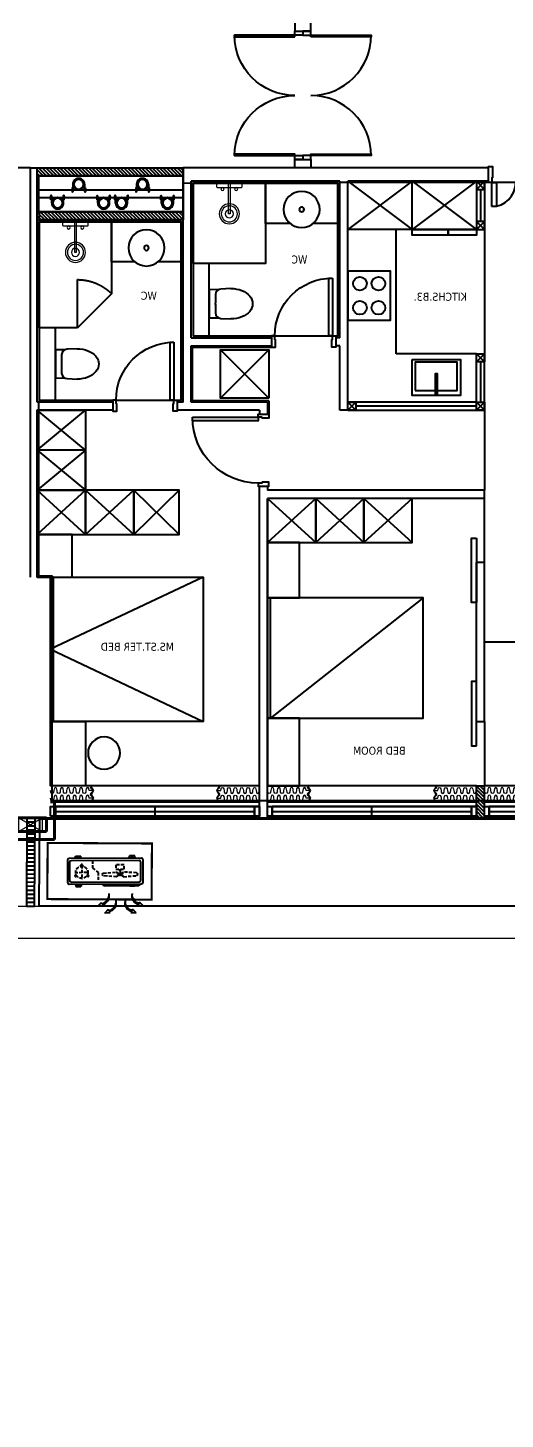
# Model space of a CAD drawing. Header units: millimetres. Extents: x -361699137 to 361252145, y -356478932 to 356523199.
# Drawn here: x 302436 to 308376, y 78 to 17413 of the extents above; entities that cross this region are included whole.
import ezdxf

# ---------------------------------------------------------------- set-up
doc = ezdxf.new("R2010")
doc.units = ezdxf.units.MM
doc.header["$LTSCALE"] = 100
doc.header["$MEASUREMENT"] = 0
doc.linetypes.add('ACAD_ISO03W100', pattern=[30, 12, -18])
doc.linetypes.add('HIDDEN', pattern=[0.375, 0.25, -0.125])
for name, color, linetype in [('1-CAPLANH', 4, 'Continuous'), ('1-Chu thich', 4, 'Continuous'), ('1VinaPVC-Text', 9, 'Continuous'), ('A-_FURN----_E-_N', 251, 'Continuous'), ('A-_SANIEQPT_E-_N', 251, 'Continuous'), ('A-ANNO-ROOM', 50, 'Continuous'), ('A-WALL-FNSH', 11, 'Continuous'), ('AC-EAD', 6, 'Continuous'), ('IDEA - dim', 251, 'Continuous'), ('KT-Cua', 36, 'Continuous'), ('KT-Net manh', 139, 'Continuous'), ('KT-Noi that', 32, 'Continuous'), ('KT-Tuong', 1, 'Continuous'), ('NDT Cap nuoc', 4, 'Continuous')]:
    doc.layers.add(name, color=color, linetype=linetype)
for name, color, linetype, lineweight in [('A-NoiThat', 39, 'Continuous', 13), ('AUDIT_I_220808132811-11', 7, 'Continuous', 9), ('CIC36 net manh', 8, 'Continuous', 9), ('KT-Kich thuoc', 159, 'Continuous', 18), ('KT-lomo nuoc', 3, 'HIDDEN', 5), ('KT-Net cat', 1, 'Continuous', 40)]:
    doc.layers.add(name, color=color, linetype=linetype, lineweight=lineweight)
doc.layers.add('dien tich thong thuy', color=3, linetype='Continuous', plot=False)
doc.styles.add('220126_HDN_HBA typical plan$0$211210_HDN_HBA_TYPICAL PLAN CORE OPT 1$0$HBA-Text', font='GOTHIC.TTF')
doc.styles.add('Tahoma', font='tahoma.ttf')

# ---------------------------------------------------------------- blocks, each defined once
blk = doc.blocks.new('A$C1AAC5519')
at = {"layer": 'A-ANNO-ROOM', "insert": (773, 1217), "char_height": 600, "attachment_point": 2, "rotation": 50.4488, "style": '220126_HDN_HBA typical plan$0$211210_HDN_HBA_TYPICAL PLAN CORE OPT 1$0$HBA-Text'}
blk.add_mtext_dynamic_manual_height_columns('S.B1.', width=722857412.87, gutter_width=9766, heights=[0], dxfattribs=at)
blk = doc.blocks.new('A$C418F5BC8')
at = {"layer": 'A-ANNO-ROOM', "insert": (648, 1091), "char_height": 600, "attachment_point": 2, "rotation": 50.4488, "style": '220126_HDN_HBA typical plan$0$211210_HDN_HBA_TYPICAL PLAN CORE OPT 1$0$HBA-Text'}
blk.add_mtext_dynamic_manual_height_columns('SL-S', width=722857412.87, gutter_width=9766, heights=[0], dxfattribs=at)
blk = doc.blocks.new('A$C2A6C5140')
at = {"layer": 'A-ANNO-ROOM', "insert": (731, 1190, 0), "char_height": 600, "attachment_point": 2, "rotation": 50.4488, "style": '220126_HDN_HBA typical plan$0$211210_HDN_HBA_TYPICAL PLAN CORE OPT 1$0$HBA-Text'}
blk.add_mtext_dynamic_manual_height_columns('2-BR', width=722857412.87, gutter_width=9766, heights=[0], dxfattribs=at)
blk = doc.blocks.new('A$C5388591E')
at = {"layer": 'A-ANNO-ROOM', "insert": (894, 842, 0), "char_height": 600, "attachment_point": 2, "rotation": 1.4065, "style": '220126_HDN_HBA typical plan$0$211210_HDN_HBA_TYPICAL PLAN CORE OPT 1$0$HBA-Text'}
blk.add_mtext_dynamic_manual_height_columns('3-BR', width=722857412.87, gutter_width=9766, heights=[0], dxfattribs=at)
blk = doc.blocks.new('A$C21AF0CCA')
at = {"layer": 'A-ANNO-ROOM', "insert": (1198, 815), "char_height": 600, "attachment_point": 2, "rotation": 0.1054, "style": '220126_HDN_HBA typical plan$0$211210_HDN_HBA_TYPICAL PLAN CORE OPT 1$0$HBA-Text'}
blk.add_mtext_dynamic_manual_height_columns('S.B1P.', width=722857412.87, gutter_width=9766, heights=[0], dxfattribs=at)
blk = doc.blocks.new('1pn')
at = {"layer": 'KT-Tuong'}
blk.add_lwpolyline([(11800, 3000), (11800, 8100), (9975, 8100)], dxfattribs=at)
blk = doc.blocks.new('A$C2A980E36')
at = {"ltscale": 0.5}
blk.add_lwpolyline([(-10, 0), (10, 0), (10, 400), (-10, 400)], close=True, dxfattribs=at)
blk.add_lwpolyline([(160, 60), (160, 30, -0.414214), (150, 20), (-150, 20, -0.414214), (-160, 30), (-160, 60, -0.414214), (-150, 70), (150, 70, -0.414214)], format="xyb", close=True, dxfattribs=at)
for centre, radius in [((0, 400), 125), ((0, 400), 100), ((0, 400), 50), ((-85, 90), 20), ((85, 90), 20)]:
    blk.add_circle(centre, radius, dxfattribs=at)
blk = doc.blocks.new('d800')
blk.add_line((760, 70), (40, 70))
for points in [[(40, 790), (40, 70), (85, 70), (85, 790)], [(50, 25), (40, 25), (40, 70), (0, 70), (0, -70), (50, -70)], [(750, 25), (760, 25), (760, 70), (800, 70), (800, -70), (750, -70)]]:
    blk.add_lwpolyline(points, close=True)
blk.add_arc((40, 70), 720, 0, 90)
blk = doc.blocks.new('d900n')
for points in [[(20, -50), (20, -40), (65, -40), (65, 0), (-65, 0), (-65, -50)], [(885, -40), (65, -40), (65, -85), (885, -85)], [(20, -850), (20, -860), (65, -860), (65, -900), (-65, -900), (-65, -850)]]:
    blk.add_lwpolyline(points, close=True)
blk.add_arc((65, -40), 820, 270, 0)
blk = doc.blocks.new('*U207')
for points in [[(483, -399), (465, -396), (464, -466)], [(397, -484), (464, -466), (394, -466)]]:
    blk.add_hatch(color=256).paths.add_polyline_path(points)
blk.add_line((464, -466), (417, -419))
for points in [[(483, -399), (465, -396), (464, -466)], [(397, -484), (464, -466), (394, -466)]]:
    blk.add_lwpolyline(points, close=True)
for centre in [(17, -17), (86, -88), (155, -157), (225, -227), (294, -297), (364, -367)]:
    blk.add_ellipse(centre, major_axis=(34.5, 32), ratio=0.523888, start_param=4.73172, end_param=7.873313)
at = {"extrusion": (0, 0, -1)}
for centre in [(52, -52), (121, -123), (190, -192), (260, -262), (329, -332), (399, -402)]:
    blk.add_ellipse(centre, major_axis=(-32.1, -34.4), ratio=0.523888, start_param=4.73172, end_param=7.873313, dxfattribs=at)
blk = doc.blocks.new('*U204')
at = {"ltscale": 5}
blk.add_lwpolyline([(305, -530), (305, 0), (-305, 0), (-305, -530)], close=True, dxfattribs=at)
for centre in [(-150, -150), (150, -150), (-150, -380), (150, -380)]:
    blk.add_circle(centre, 85, dxfattribs=at)
blk = doc.blocks.new('*U205')
at = {"ltscale": 5}
for points in [[(-300, -450), (300, -450), (300, 0), (-300, 0)], [(-261, -65), (261, -65), (261, -415), (-261, -415)], [(-15, -20), (15, -20), (15, -270), (-15, -270)]]:
    blk.add_lwpolyline(points, close=True, dxfattribs=at)
blk = doc.blocks.new('dc')
for points in [[(-1100, -40), (-1110, -40), (-1110, -100), (-1150, -100), (-1150, 100), (-1100, 100)], [(-50, -40), (-40, -40), (-40, -100), (0, -100), (0, 100), (-50, 100)], [(-1110, -400), (-1110, -100), (-1050, -100), (-1050, -400)], [(-40, -870), (-40, -100), (-100, -100), (-100, -870)]]:
    blk.add_lwpolyline(points, close=True)
for centre, radius, start, end in [((-1110, -100), 300, 270, 0), ((-40, -100), 770, 180, 270)]:
    blk.add_arc(centre, radius, start, end)
blk = doc.blocks.new('ong thoat xi')
at = {"layer": '1-Chu thich', "color": 40, "linetype": 'ByBlock'}
for p, q in [((-75, 62), (-75, 65)), ((-66, 67), (-74, 67)), ((-66, 60), (-74, 60)), ((-66, 67), (-66, 60)), ((-65, 69), (-62, 69)), ((-65, 66), (-62, 66)), ((-65, 61), (-62, 61)), ((-65, 58), (-62, 58)), ((-61, 70), (-61, 70)), ((-61, 70), (-61, 57)), ((-61, 70), (-61, 70)), ((-61, 70), (-61, 57)), ((-61, 57), (-61, 57)), ((-55, 70), (-54, 70)), ((-55, 70), (-55, 57)), ((-55, 70), (-54, 70)), ((-55, 57), (-54, 57)), ((-54, 70), (-54, 57)), ((-50, 69), (-54, 69)), ((-50, 66), (-54, 66)), ((-50, 61), (-54, 61)), ((-50, 58), (-54, 58)), ((-33, 67), (-50, 67)), ((-50, 67), (-50, 60)), ((-29, 60), (-50, 60)), ((2, 60), (-41, 60)), ((-41, 58), (-41, 60)), ((-41, 58), (-41, 60)), ((-41, 58), (-41, 60)), ((2, 58), (-41, 58)), ((-33, 60), (-33, 67)), ((-75, -62), (-75, -66)), ((-66, -60), (-74, -60)), ((-66, -67), (-74, -67)), ((-66, -68), (-66, -60)), ((-65, -58), (-62, -58)), ((-65, -61), (-62, -61)), ((-65, -66), (-62, -66)), ((-65, -69), (-62, -69)), ((-61, -70), (-61, -57)), ((-61, -57), (-61, -57)), ((-61, -70), (-61, -57)), ((-61, -70), (-61, -70)), ((-61, -70), (-61, -70)), ((-55, -70), (-55, -57)), ((-55, -57), (-54, -57)), ((-55, -70), (-54, -70)), ((-55, -70), (-54, -70)), ((-54, -70), (-54, -57)), ((-50, -58), (-54, -58)), ((-50, -61), (-54, -61)), ((-50, -66), (-54, -66)), ((-50, -69), (-54, -69)), ((-50, -68), (-50, -60)), ((-31, -60), (-50, -60)), ((-34, -67), (-50, -67)), ((2, -58), (-41, -58)), ((-41, -58), (-41, -60)), ((-41, -58), (-41, -60)), ((2, -60), (-41, -60)), ((-34, -60), (-34, -67))]:
    blk.add_line(p, q, dxfattribs=at)
for centre, major_axis, start_param, end_param in [((-74, 65), (1.13, 1.13), 0.811456, 2.360542), ((-74, 62), (1.1, 1.1), 2.356194, 3.926991), ((-63, 67), (1.7, -1.7), 3.370391, 4.48359), ((-56, 63), (7.09, -7.09), 3.657341, 4.196641), ((-63, 60), (1.7, -1.7), 3.370391, 4.48359), ((-64, 67), (1.7, -1.7), 0.228799, 1.341997), ((-64, 67), (1.7, -1.7), 0.228799, 1.341997), ((-72, 63), (7.09, -7.09), 0.515748, 1.055048), ((-72, 63), (7.09, -7.09), 0.515748, 1.055048), ((-64, 60), (1.7, -1.7), 0.228799, 1.341997), ((-64, 60), (1.7, -1.7), 0.228799, 1.341997), ((-52, 67), (1.7, 1.7), 1.799595, 2.912794), ((-52, 67), (1.7, -1.7), 3.370391, 4.48359), ((-44, 63), (7.09, 7.09), 2.086544, 2.625845), ((-44, 63), (7.09, 7.09), 2.086544, 2.625845), ((-52, 60), (1.7, 1.7), 1.799595, 2.912794), ((-52, 60), (1.7, 1.7), 1.799595, 2.912794), ((-52, 67), (1.7, -1.7), 0.228799, 1.341997), ((-60, 63), (7.09, 7.09), -1.055048, -0.515748), ((-52, 60), (1.7, 1.7), -1.341997, -0.228799), ((0, 0), (34.1, -34.1), 0.785398, 7.068583), ((0, 0), (42.5, -42.5), 5.497787, 8.63938), ((0, 0), (41, -41), 5.497787, 8.63938), ((-74, -62), (1.1, 1.1), 0.785398, 2.356194), ((-74, -66), (1.13, 1.13), 2.351847, 3.900932), ((-63, -60), (1.7, -1.7), 3.370391, 4.48359), ((-56, -64), (7.09, 7.09), 2.086544, 2.625845), ((-63, -68), (1.7, 1.7), 1.799595, 2.912794), ((-64, -60), (1.7, -1.7), 0.228799, 1.341997), ((-64, -60), (1.7, -1.7), 0.228799, 1.341997), ((-72, -64), (7.09, -7.09), 0.515748, 1.055048), ((-72, -64), (7.09, -7.09), 0.515748, 1.055048), ((-64, -68), (1.7, -1.7), 0.228799, 1.341997), ((-64, -68), (1.7, -1.7), 0.228799, 1.341997), ((-52, -60), (1.7, -1.7), 3.370391, 4.48359), ((-52, -60), (1.7, -1.7), 3.370391, 4.48359), ((-44, -64), (7.09, 7.09), 2.086544, 2.625845), ((-44, -64), (7.09, 7.09), 2.086544, 2.625845), ((-52, -68), (1.7, 1.7), 1.799595, 2.912794), ((-52, -68), (1.7, 1.7), 1.799595, 2.912794), ((-52, -60), (1.7, -1.7), 0.228799, 1.341997), ((-60, -64), (7.09, -7.09), 0.515748, 1.055048), ((-52, -68), (1.7, -1.7), 0.228799, 1.341997)]:
    blk.add_ellipse(centre, major_axis=major_axis, ratio=1, start_param=start_param, end_param=end_param, dxfattribs=at)
at = {"layer": '1-Chu thich', "color": 40, "lineweight": -3}
blk.add_ellipse((0, 0), major_axis=(38.9, -38.9), ratio=1, start_param=0.785398, end_param=7.068583, dxfattribs=at)
blk = doc.blocks.new('1800x450')
at = {"layer": '1-CAPLANH', "const_width": 30}
blk.add_lwpolyline([(0, -450), (1800, -450), (1800, 0), (0, 0)], close=True, dxfattribs=at)
at = {"layer": '1-CAPLANH'}
blk.add_lwpolyline([(0, -275), (1800, -275), (1800, -175), (0, -175)], close=True, dxfattribs=at)
at = {"layer": 'NDT Cap nuoc', "extrusion": (0.006363, -0.013098, -0.999894), "zscale": -1.231671554252201}
for p, xscale, yscale, rotation in [((-506, -107, 6), 1.231671554252203, 1.231671554252203, 90.26587940456272), ((-1300, -107, 11), 1.231671554252203, 1.231671554252203, 90.26587940456272), ((-195, -341, 7), 1.231671554252202, 1.231671554252202, 270.3472450279417), ((-767, -340, 9), 1.231671554252202, 1.231671554252202, 270.3472450279417), ((-989, -341, 12), 1.231671554252202, 1.231671554252202, 270.3472450279417), ((-1562, -340, 14), 1.231671554252202, 1.231671554252202, 270.3472450279417)]:
    blk.add_blockref('ong thoat xi', p, dxfattribs=dict(at, xscale=xscale, yscale=yscale, rotation=rotation))
blk = doc.blocks.new('220126_HDN_HBA typical plan$0$210902_YS plan 330pm ver13$0$TOTO-WC-CW822J')
at = {"color": 0}
blk.add_lwpolyline([(-177, -119), (-175, 0), (175, 0), (177, -119)], dxfattribs=at)
blk.add_lwpolyline([(-190, -270), (-183, -145, -0.39087), (-115, -78), (-28, -76, -0.013886), (28, -76), (115, -78, -0.39087), (183, -145), (190, -270)], format="xyb", dxfattribs=at)
blk.add_ellipse((0, -270), major_axis=(0, -270), ratio=0.703704, start_param=4.712389, end_param=7.853982, dxfattribs=at)
blk = doc.blocks.new('2pn')
at = {"layer": 'A-_FURN----_E-_N'}
h = blk.add_hatch(dxfattribs=at)
h.set_pattern_fill('ANSI31', color=256, scale=250)
h.set_pattern_definition([(45, (-11690215.404, -434667.964), (-22.09708691, 22.09708691), [])])
h.paths.add_polyline_path([(8615, 8100), (6800, 8100), (6800, 8000), (8615, 8000)])
h.paths.add_polyline_path([(8615, 7550), (6800, 7550), (6800, 7450), (8615, 7450)])
h = blk.add_hatch(dxfattribs=at)
h.set_pattern_fill('ANSI31', color=256, scale=10)
h.set_pattern_definition([(45, (-139337.5, 80514.007), (-22.45064, 22.45064), [])])
h.paths.add_polyline_path([(3150, 400), (3050, 400), (3050, 0), (3150, 0)])
blk.add_lwpolyline([(8700, 3000), (8700, 8100), (8615, 8100)])
for p, q in [((6700, 8100), (6800, 8100)), ((3150, 5780), (4150, 5780)), ((6685, 5195), (6685, 5865)), ((3150, 5180), (4750, 5180)), ((5735, 5195), (6685, 5195)), ((3050, 3180), (3150, 3180))]:
    blk.add_line(p, q, dxfattribs=at)
for points in [[(8615, 8100), (6800, 8100), (6800, 8000), (8615, 8000)], [(8615, 7550), (6800, 7550), (6800, 7450), (8615, 7450)]]:
    blk.add_lwpolyline(points, close=True, dxfattribs=at)
at = {"layer": 'A-_FURN----_E-_N', "linetype": 'Continuous'}
for points in [[(3150, 7930), (3150, 7330), (3950, 7330), (3950, 7930)], [(3150, 7330), (3150, 7260), (3500, 7260), (3500, 7330)], [(3500, 7330), (3500, 7260), (3950, 7260), (3950, 7330)], [(8615, 4580), (8615, 5080), (8015, 5080), (8015, 4580), (8615, 4580)], [(8615, 4580), (8615, 4080), (8015, 4080), (8015, 4580), (8615, 4580)], [(7415, 4080), (7415, 3530), (6850, 3530), (6850, 4080), (7415, 4080)], [(8015, 4080), (8015, 3530), (7415, 3530), (7415, 4080), (8015, 4080)], [(8615, 4080), (8615, 3530), (8015, 3530), (8015, 4080), (8615, 4080)], [(4550, 3980), (4550, 3430), (3950, 3430), (3950, 3980), (4550, 3980)], [(5150, 3980), (5150, 3430), (4550, 3430), (4550, 3980), (5150, 3980)], [(5750, 3980), (5750, 3430), (5150, 3430), (5150, 3980), (5750, 3980)]]:
    blk.add_lwpolyline(points, close=True, dxfattribs=at)
at = {"layer": 'A-WALL-FNSH', "color": 5}
for points in [[(3100, 7830), (3100, 7430)], [(3100, 5680), (3100, 5180)], [(3150, 5130), (4650, 5130)], [(250, 140), (2990, 140)], [(3150, 140), (5690, 140)], [(5850, 140), (8390, 140)]]:
    blk.add_lwpolyline(points, dxfattribs=at)
for points in [[(2990, 140), (310, 140), (310, 20), (2990, 20)], [(1650, 140), (2990, 140), (2990, 80), (1650, 80)], [(3050, 20), (3050, 140), (2990, 140), (2990, 20)], [(3210, 20), (3210, 140), (3150, 140), (3150, 20)], [(5690, 140), (3210, 140), (3210, 20), (5690, 20)], [(4450, 80), (3210, 80), (3210, 20), (4450, 20)], [(4450, 140), (5690, 140), (5690, 80), (4450, 80)], [(5750, 20), (5750, 140), (5690, 140), (5690, 20)], [(5910, 20), (5910, 140), (5850, 140), (5850, 20)], [(8390, 140), (5910, 140), (5910, 20), (8390, 20)], [(7150, 80), (5910, 80), (5910, 20), (7150, 20)], [(7150, 140), (8390, 140), (8390, 80), (7150, 80)], [(8450, 20), (8450, 140), (8390, 140), (8390, 20)]]:
    blk.add_lwpolyline(points, close=True, dxfattribs=at)
at = {"layer": 'IDEA - dim'}
for p, q in [((3000, 7930), (3000, 8100)), ((3050, 7930), (3050, 7330)), ((3050, 7830), (3150, 7930)), ((3150, 7830), (3050, 7930)), ((3150, 7830), (3150, 7330)), ((3050, 7330), (3150, 7430)), ((3150, 7330), (3050, 7430)), ((3150, 7330), (4150, 7330)), ((4150, 5780), (4150, 7330)), ((4150, 7330), (4750, 7330)), ((7690, 6529), (8114, 6105)), ((3050, 5080), (3050, 5780)), ((3050, 5780), (3150, 5680)), ((3150, 5780), (3050, 5680)), ((3150, 5180), (3150, 5780)), ((6685, 5865), (5700, 5865)), ((5735, 5830), (6335, 5230)), ((6335, 5830), (5735, 5230)), ((3050, 5180), (3150, 5080)), ((3150, 5180), (3050, 5080)), ((4750, 5080), (3050, 5080)), ((4650, 5180), (4750, 5080)), ((4750, 5180), (4650, 5080)), ((5735, 5195), (5735, 5030)), ((3050, 1200), (3050, 3180)), ((3150, 1200), (3150, 3180)), ((3150, 1200), (3050, 1200)), ((3050, 0), (3050, 400)), ((3150, 400), (3050, 400)), ((3150, 0), (3150, 400)), ((3050, 200), (250, 200)), ((5750, 200), (3150, 200)), ((8450, 200), (5850, 200)), ((8450, 0), (250, 0))]:
    blk.add_line(p, q, dxfattribs=at)
for points in [[(3150, 7830), (3050, 7830), (3050, 7930), (3150, 7930)], [(4875, 7905), (6675, 7905), (6675, 6005), (4875, 6005)], [(6675, 7905), (5775, 7905), (5775, 6905), (6675, 6905), (6675, 7905)], [(3150, 7330), (3050, 7330), (3050, 7430), (3150, 7430)], [(6675, 6905), (6675, 6005), (6475, 6005), (6475, 6905)], [(8590, 6105), (8590, 5205), (8390, 5205), (8390, 6105)], [(3150, 5780), (3050, 5780), (3050, 5680), (3150, 5680)], [(5735, 5230), (6335, 5230), (6335, 5830), (5735, 5830)], [(3150, 5180), (3050, 5180), (3050, 5080), (3150, 5080)], [(4750, 5180), (4650, 5180), (4650, 5080), (4750, 5080)], [(8015, 4080), (8615, 4080), (8615, 5080), (8015, 5080)], [(3150, 3483), (3150, 2683), (3210, 2683), (3210, 3483)], [(8180, 3530), (8615, 3530), (8615, 3000), (8180, 3000)], [(5750, 3430), (5750, 2740), (5350, 2740), (5350, 3430)], [(8450, 3000), (6550, 3000), (6550, 1200), (8450, 1200)], [(8450, 3000), (8450, 1200), (8414, 1200), (8414, 3000)], [(5750, 2740), (5750, 1240), (5714, 1240), (5714, 2740)], [(3150, 897), (3150, 1697), (3210, 1697), (3210, 897)], [(5750, 1240), (5750, 400), (5350, 400), (5350, 1240)], [(8015, 400), (8450, 400), (8450, 1200), (8015, 1200)]]:
    blk.add_lwpolyline(points, close=True, dxfattribs=at)
for points in [[(5466, 7405), (5775, 7405), (5775, 7905), (4875, 7905), (4875, 7405), (5184, 7405)], [(6875, 5205), (6825, 5205), (6825, 7425), (8590, 7425), (8590, 5205), (7675, 5205)], [(7399, 6925), (7690, 6925), (7690, 7425), (6825, 7425), (6825, 6925), (7116, 6925)], [(8114, 6105), (8590, 6105), (8590, 7425), (7690, 7425), (7690, 6529)], [(5714, 1240), (3814, 1240), (3814, 2740), (5714, 2740)]]:
    blk.add_lwpolyline(points, dxfattribs=at)
for centre, radius in [((5325, 7580), 225), ((5325, 7580), 30), ((7257, 7100), 225), ((7257, 7100), 30), ((7784, 807), 200)]:
    blk.add_circle(centre, radius, dxfattribs=at)
at = {"layer": 'KT-Net manh', "linetype": 'ACAD_ISO03W100', "ltscale": 4}
for p, q in [((3150, 7930), (3950, 7330)), ((3950, 7930), (3150, 7330)), ((3950, 7930), (4750, 7330)), ((4750, 7930), (3950, 7330)), ((3050, 7330), (3050, 5780)), ((8114, 6105), (8114, 6705)), ((3050, 5080), (3050, 4080)), ((8615, 4580), (8015, 5080)), ((8015, 4580), (8615, 5080)), ((8615, 4580), (8015, 4080)), ((8015, 4580), (8615, 4080)), ((7415, 4080), (6850, 3530)), ((6850, 4080), (7415, 3530)), ((8015, 4080), (7415, 3530)), ((7415, 4080), (8015, 3530)), ((8615, 4080), (8015, 3530)), ((8015, 4080), (8615, 3530)), ((3050, 3180), (3050, 3980)), ((4550, 3980), (3950, 3430)), ((3950, 3980), (4550, 3430)), ((5150, 3980), (4550, 3430)), ((4550, 3980), (5150, 3430)), ((5750, 3980), (5150, 3430)), ((5150, 3980), (5750, 3430)), ((3814, 2740), (5714, 1240)), ((600, 2190), (3050, 2190)), ((3050, 1200), (3050, 400)), ((250, 400), (3050, 400)), ((3150, 400), (5750, 400)), ((5850, 400), (8450, 400))]:
    blk.add_line(p, q, dxfattribs=at)
blk.add_lwpolyline([(6550, 3000), (8450, 2100), (6550, 1200)], dxfattribs=at)
blk.add_arc((8114, 6105), 600, 90, 135, dxfattribs=at)
at = {"layer": 'KT-Tuong'}
for p, q in [((3000, 8100), (6800, 8100)), ((6800, 5180), (6800, 8100)), ((8615, 5180), (8615, 8100)), ((3000, 7930), (4750, 7930)), ((4750, 5080), (4750, 7930)), ((4850, 7930), (6700, 7930)), ((4850, 5980), (4850, 7930)), ((6700, 5980), (6700, 7930)), ((4850, 5980), (4900, 5980)), ((6700, 5980), (5700, 5980)), ((4850, 5080), (4850, 5880)), ((4850, 5880), (4900, 5880)), ((6700, 5880), (5700, 5880)), ((6700, 5180), (6700, 5880)), ((6875, 5205), (6875, 5080)), ((7675, 5205), (7675, 5080)), ((4750, 5080), (4850, 5080)), ((5750, 5180), (6700, 5180)), ((5750, 5180), (5750, 5030)), ((5850, 5030), (5750, 5030)), ((5850, 5080), (6875, 5080)), ((5850, 5080), (5850, 5030)), ((6800, 5180), (6875, 5180)), ((7675, 5180), (8615, 5180)), ((7675, 5080), (8615, 5080)), ((8615, 3000), (8615, 5080)), ((3050, 3980), (3050, 4080)), ((3050, 4080), (5750, 4080)), ((5750, 4130), (5750, 4080)), ((5850, 4130), (5750, 4130)), ((5850, 0), (5850, 4130)), ((3050, 3980), (5750, 3980)), ((5750, 0), (5750, 3980)), ((5850, 3980), (5850, 3980))]:
    blk.add_line(p, q, dxfattribs=at)
at = {"layer": '1-CAPLANH'}
blk.add_blockref('1800x450', (6800, 8000), dxfattribs=at)
at = {"layer": 'A-_FURN----_E-_N', "xscale": -1}
blk.add_blockref('dc', (1850, 8015), dxfattribs=at)
at = {"layer": 'A-_FURN----_E-_N', "linetype": 'Continuous'}
for p in [(4900, 5935), (6875, 5135)]:
    blk.add_blockref('d800', p, dxfattribs=at)
at = {"layer": 'A-_SANIEQPT_E-_N', "linetype": 'Continuous', "xscale": -1, "rotation": 90}
blk.add_blockref('*U204', (4220, 6505), dxfattribs=at)
at = {"layer": 'A-_SANIEQPT_E-_N', "rotation": 270}
for p in [(6475, 6405), (8390, 5655)]:
    blk.add_blockref('220126_HDN_HBA typical plan$0$210902_YS plan 330pm ver13$0$TOTO-WC-CW822J', p, dxfattribs=at)
at = {"layer": 'A-_SANIEQPT_E-_N', "linetype": 'Continuous', "rotation": 180}
blk.add_blockref('*U205', (3650, 5260), dxfattribs=at)
at = {"layer": 'A-NoiThat', "rotation": 179.9999999999999}
for p in [(6225, 7925), (8140, 7445)]:
    blk.add_blockref('A$C2A980E36', p, dxfattribs=at)
at = {"layer": 'CIC36 net manh', "color": 8}
for p, xscale, yscale, zscale, rotation in [((3049, 339), 0.8100000000112606, 0.8100000000112606, 0.8100000000112606, 225.123201203973), ((3049, 244), 0.8100000000112606, 0.8100000000112606, 0.8100000000112606, 225.123201203973), ((3151, 339), -0.8100000000112603, 0.8100000000112603, 0.8100000000112604, 134.8767987960269), ((3151, 244), -0.8100000000112603, 0.8100000000112603, 0.8100000000112604, 134.8767987960269), ((5749, 339), 0.8100000000112606, 0.8100000000112606, 0.8100000000112606, 225.123201203973), ((5749, 244), 0.8100000000112606, 0.8100000000112606, 0.8100000000112606, 225.123201203973), ((5851, 339), -0.8100000000112603, 0.8100000000112603, 0.8100000000112604, 134.8767987960269), ((5851, 244), -0.8100000000112603, 0.8100000000112603, 0.8100000000112604, 134.8767987960269), ((8449, 339), 0.8100000000112606, 0.8100000000112606, 0.8100000000112606, 225.123201203973), ((8449, 244), 0.8100000000112606, 0.8100000000112606, 0.8100000000112606, 225.123201203973)]:
    blk.add_blockref('*U207', p, dxfattribs=dict(at, xscale=xscale, yscale=yscale, zscale=zscale, rotation=rotation))
at = {"layer": 'IDEA - dim'}
blk.add_blockref('d900n', (5800, 5030), dxfattribs=at)
at = {"layer": '1VinaPVC-Text', "style": 'Tahoma'}
for s, p in [('WC', (5254, 6906)), ('KITCHS.B3.', (3269, 6442)), ('WC', (7127, 6455)), ('MS.ST.TER BED', (6915, 2081)), ('BED ROOM', (4033, 786))]:
    blk.add_text(s, height=100, dxfattribs=at).set_placement(p)
blk = doc.blocks.new('*U381')
at = {"layer": 'KT-lomo nuoc', "ltscale": 500}
for p, q in [((295, 57), (32, -167)), ((327, -110), (0, 0))]:
    blk.add_line(p, q, dxfattribs=at)
blk.add_lwpolyline([(295, 57), (327, -110), (32, -167), (0, 0)], close=True, dxfattribs=at)
blk = doc.blocks.new('CTN TN T39')
at = {"layer": 'KT-Net cat'}
for p, q in [((-29751, -19300, 0), (-29700, -19300, 0)), ((-29700, -19300, 0), (-29700, -19770, 0)), ((-30200, -19500, 0), (-29800, -19500, 0)), ((-29800, -19670, 0), (-29800, -19500, 0)), ((-30200, -19670, 0), (-29800, -19670, 0)), ((-29700, -19770, 0), (-30300, -19770, 0))]:
    blk.add_line(p, q, dxfattribs=at)
at = {"layer": 'KT-lomo nuoc', "linetype": 'HIDDEN', "xscale": -0.9999999999999997, "rotation": 10.8976534755902}
blk.add_blockref('*U381', (-29851, -19500, 0), dxfattribs=at)
blk = doc.blocks.new('P150')
for points in [[(-1.53, 0.1), (-1.55, 0.1), (-1.55, 0.85), (-1.53, 0.85)], [(-0.05, 0.1), (-0.07, 0.1), (-0.07, 0.85), (-0.05, 0.85)], [(-1.6, 0), (-1.55, 0), (-1.55, 0.1), (-1.6, 0.1)], [(-0.05, 0), (0, 0), (0, 0.1), (-0.05, 0.1)]]:
    blk.add_lwpolyline(points, close=True)
for centre, start, end in [((-1.55, 0.1), 0, 90), ((-0.05, 0.1), 90, 180)]:
    blk.add_arc(centre, 0.75, start, end)
blk = doc.blocks.new('Louvre')
for p, q in [((-390, 976, 0), (-295, 1009, 0)), ((-374, 929, 0), (-279, 961, 0)), ((-357, 881, 0), (-263, 914, 0)), ((-341, 834, 0), (-246, 867, 0)), ((-325, 787, 0), (-230, 820, 0)), ((-308, 740, 0), (-214, 772, 0)), ((-292, 692, 0), (-197, 725, 0)), ((-276, 645, 0), (-181, 678, 0)), ((-260, 598, 0), (-165, 631, 0)), ((-243, 551, 0), (-148, 583, 0)), ((-227, 503, 0), (-132, 536, 0)), ((-211, 456, 0), (-116, 489, 0)), ((-194, 409, 0), (-99, 442, 0)), ((-178, 362, 0), (-83, 394, 0)), ((-162, 314, 0), (-67, 347, 0)), ((-145, 267, 0), (-50, 300, 0)), ((-129, 220, 0), (-34, 253, 0)), ((-113, 172, 0), (-18, 205, 0)), ((-96, 125, 0), (-1, 158, 0)), ((-80, 78, 0), (15, 111, 0)), ((-64, 31, 0), (31, 63, 0)), ((-47, -17, 0), (48, 16, 0))]:
    blk.add_line(p, q)
at = {"elevation": 0}
blk.add_lwpolyline([(48, 16), (-311, 1056), (-406, 1023), (-47, -17)], close=True, dxfattribs=at)
blk = doc.blocks.new('OU DHCB')
at = {"ltscale": 10}
for p, q in [((-145597, -72628), (-145597, -73528)), ((-145297, -72608), (-145577, -72608)), ((-145277, -73528), (-145277, -72628)), ((-145252, -72667), (-145277, -72634)), ((-145568, -72656), (-145568, -73503)), ((-145324, -72636), (-145548, -72636)), ((-145302, -73503), (-145302, -72656)), ((-145252, -72667), (-145252, -73092)), ((-145252, -73092), (-145277, -73118)), ((-145577, -73548), (-145297, -73548)), ((-145548, -73523), (-145324, -73523))]:
    blk.add_line(p, q, dxfattribs=at)
for p, q in [((-145597, -72705), (-145627, -72711)), ((-145597, -72711), (-145627, -72711)), ((-145627, -72711), (-145627, -72774)), ((-145600, -72742), (-145627, -72742)), ((-145597, -72774), (-145627, -72774)), ((-145597, -72780), (-145627, -72774)), ((-145614, -72729), (-145614, -72756)), ((-145252, -72710), (-145247, -72711)), ((-145252, -72711), (-145247, -72711)), ((-145252, -72742), (-145246, -72742)), ((-145252, -72774), (-145247, -72774)), ((-145252, -72775), (-145247, -72774)), ((-145247, -72711), (-145247, -72774)), ((-145597, -73376), (-145627, -73382)), ((-145597, -73382), (-145627, -73382)), ((-145627, -73446), (-145627, -73382)), ((-145600, -73414), (-145627, -73414)), ((-145597, -73446), (-145627, -73446)), ((-145597, -73452), (-145627, -73446)), ((-145614, -73427), (-145614, -73400)), ((-145277, -73376), (-145247, -73382)), ((-145277, -73382), (-145247, -73382)), ((-145277, -73446), (-145247, -73446)), ((-145277, -73452), (-145247, -73446)), ((-145273, -73414), (-145246, -73414)), ((-145260, -73427), (-145260, -73400)), ((-145247, -73446), (-145247, -73382))]:
    blk.add_line(p, q)
at = {"linetype": 'HIDDEN', "ltscale": 1.5}
for p, q in [((-145414, -72691), (-145425, -72850)), ((-145392, -72679), (-145401, -72679)), ((-145367, -72850), (-145378, -72691)), ((-145414, -73101), (-145425, -72941)), ((-145412, -72928), (-145403, -72928)), ((-145403, -72928), (-145403, -72902)), ((-145403, -72902), (-145389, -72902)), ((-145389, -72928), (-145389, -72902)), ((-145389, -72928), (-145380, -72928)), ((-145367, -72941), (-145378, -73101)), ((-145424, -73458), (-145424, -73284)), ((-145372, -73298), (-145387, -73289)), ((-145384, -73301), (-145375, -73286)), ((-145505, -73371), (-145522, -73371)), ((-145514, -73362), (-145514, -73380)), ((-145511, -73371), (-145338, -73371)), ((-145387, -73453), (-145372, -73444)), ((-145384, -73441), (-145375, -73456))]:
    blk.add_line(p, q, dxfattribs=at)
for points in [[(-145514, -72845), (-145514, -72947), (-145460, -72947), (-145460, -72845)], [(-145438, -72893), (-145378, -72893), (-145378, -72899), (-145438, -72899)]]:
    blk.add_lwpolyline(points, close=True, dxfattribs=at)
for points in [[(-145460, -72902), (-145440, -72902), (-145440, -72889), (-145460, -72889)], [(-145412, -72864), (-145403, -72864), (-145403, -72890), (-145389, -72890), (-145389, -72864), (-145380, -72864)], [(-145568, -73236), (-145478, -73236), (-145422, -73168), (-145302, -73168)]]:
    blk.add_lwpolyline(points, dxfattribs=at)
for points in [[(-145401, -73299), (-145385, -73287, -0.677033), (-145371, -73295), (-145374, -73314)], [(-145499, -73386), (-145517, -73379, -0.677033), (-145517, -73363), (-145499, -73356)], [(-145374, -73428), (-145371, -73447, -0.677033), (-145385, -73455), (-145401, -73443)]]:
    blk.add_lwpolyline(points, format="xyb", dxfattribs=at)
for centre in [(-145614, -72742), (-145614, -73414), (-145260, -73414)]:
    blk.add_circle(centre, 6.4)
blk.add_circle((-145424, -73371), 75.8, dxfattribs=at)
at = {"ltscale": 10}
for centre, radius, start, end in [((-145577, -72628), 20, 90, 180), ((-145297, -72628), 20, 0, 90), ((-145548, -72656), 20, 90, 180), ((-145324, -72658), 22.3, 5.8369, 90.896), ((-145577, -73528), 20, 180, 270), ((-145548, -73503), 20, 180, 270), ((-145324, -73501), 22.3, 269.104, 354.1631), ((-145297, -73528), 20, 270, 0)]:
    blk.add_arc(centre, radius, start, end, dxfattribs=at)
at = {"linetype": 'HIDDEN', "ltscale": 1.5, "extrusion": (-3.70596e-18, -2.30289e-31, -1)}
for centre, start_param, end_param in [((-145401, -72692), 3.221423, 4.712389), ((-145392, -72692), 4.712389, 6.203355), ((-145412, -72851), 1.570796, 3.221423), ((-145412, -72940), 3.061763, 4.712389), ((-145380, -72851), -0.07983, 1.570796), ((-145380, -72940), 4.712389, 6.363015), ((-145401, -73100), 1.570796, 3.061763), ((-145392, -73100), 0.07983, 1.570796)]:
    blk.add_ellipse(centre, major_axis=(13.5, 0), ratio=0.942858, start_param=start_param, end_param=end_param, dxfattribs=at)
blk = doc.blocks.new('ki hieu qt')
at = {"layer": 'AC-EAD', "color": 7}
for points in [[(-276796163327.46399, 549769551681.08936), (-276796163446.06061, 549769551567.15027)], [(-276796163396.68091, 549769551574.91687), (-276796163446.06061, 549769551567.15027)], [(-276796163338.91742, 549769551517.02808), (-276796163364.60309, 549769551559.91077)], [(-276796163338.91742, 549769551517.02808), (-276796163327.46399, 549769551681.08936)], [(-276796163110.55872, 549769551464.18396), (-276796163229.15527, 549769551350.24487)], [(-276796163122.01202, 549769551300.1228), (-276796163110.55872, 549769551464.18396)], [(-276796163179.7757, 549769551358.0116), (-276796163229.15527, 549769551350.24487)], [(-276796163122.01202, 549769551300.1228), (-276796163147.69757, 549769551343.00525)], [(-276796163179.7757, 549769550597.07092), (-276796163229.15527, 549769550604.83765)], [(-276796163110.55872, 549769550490.89856), (-276796163229.15527, 549769550604.83765)], [(-276796163122.01202, 549769550654.95972), (-276796163147.69757, 549769550612.07727)], [(-276796163122.01202, 549769550654.95972), (-276796163110.55872, 549769550490.89856)], [(-276796163396.68091, 549769550380.16565), (-276796163446.06061, 549769550387.93225)], [(-276796163327.46399, 549769550273.99316), (-276796163446.06061, 549769550387.93225)], [(-276796163338.91742, 549769550438.05444), (-276796163364.60309, 549769550395.17175)], [(-276796163338.91742, 549769550438.05444), (-276796163327.46399, 549769550273.99316)]]:
    blk.add_lwpolyline(points, dxfattribs=at)
for centre, radius, start, end in [((-276796163644.43658, 549769551622.97937), 286.85271, 255.43444898, 347.307334455), ((-276796163679.50098, 549769551631.34888), 288.39512, 262.614727528, 348.709269443), ((-276796163427.53119, 549769551406.0741), 286.85271, 255.43444898, 347.307334455), ((-276796163462.59583, 549769551414.44348), 288.39512, 262.614727528, 348.709269443), ((-276796163644.43658, 549769550332.10315), 286.85271, 12.692958354, 104.566806371), ((-276796163679.50098, 549769550323.73364), 288.39512, 11.291477035, 97.385309421), ((-276796163427.53119, 549769550549.00842), 286.85271, 12.692958354, 104.566806371), ((-276796163462.59583, 549769550540.63904), 288.39512, 11.291477035, 97.385309421)]:
    blk.add_arc(centre, radius, start, end, dxfattribs=at)
blk = doc.blocks.new('DHCB.1')
at = {"xscale": -1, "rotation": 106.4733300107783}
blk.add_blockref('OU DHCB', (-194860, -237776), dxfattribs=at)
at = {"xscale": 0.4, "yscale": 0.4, "zscale": 0.4, "rotation": 286.4738024344239}
blk.add_blockref('ki hieu qt', (-179483459312, -168534274839), dxfattribs=at)

msp = doc.modelspace()

# ---------------------------------------------------------------- linework, layer by layer
at = {"layer": 'AUDIT_I_220808132811-11', "elevation": 0}
for points in [[(267198.6, 45106.9), (264783.7, 52101.6, 0.3643585), (260075.7, 54156.4), (231140, 44174.2, 0.4519048), (228923.6, 38521.1), (237036.8, 24907.3, 0.3106789), (243199.8, 22936), (265722.6, 30727.4, 0.2299221), (266007.5, 31142.1), (266228.4, 32158.8, -0.27899), (266687.3, 32660.4), (271107.6, 34181, -0.4143404), (271760.2, 33863.9), (280089.4, 9773.2, 0.3197537), (285287.5, 6070.4), (330424.8, 6070.4, 0.4808686), (335565.4, 12501.3), (334956.7, 15196.4), (334911.5, 15396.9), (333136, 23916.5)], [(267198.6, 45106.9), (264783.7, 52101.6, 0.3643585), (260075.7, 54156.4), (231140, 44174.2, 0.4519048), (228923.6, 38521.1), (237036.8, 24907.3, 0.3106789), (243199.8, 22936), (265722.6, 30727.4, 0.2299221), (266007.5, 31142.1), (266228.4, 32158.8, -0.27899), (266687.3, 32660.4), (271107.6, 34181, -0.4143404), (271760.2, 33863.9), (280089.4, 9773.2, 0.3197537), (285287.5, 6070.4), (330424.8, 6070.4, 0.4808686), (335565.4, 12501.3), (334956.7, 15196.4), (334911.5, 15396.9), (333136, 23916.5)], [(265546.8, 31089.8, 0.2042795), (265613.1, 31210.9), (265836.9, 32240.8, -0.2754116), (266564.7, 33041.3), (270977.1, 34559.2, -0.4141945), (272138.2, 33994.6), (280467.4, 9903.9, 0.3197537), (285287.5, 6470.4), (330424.8, 6470.4, 0.3653099), (335390.8, 10781.1)], [(265546.8, 31089.8, 0.2042795), (265613.1, 31210.9), (265836.9, 32240.8, -0.2754116), (266564.7, 33041.3), (270977.1, 34559.2, -0.4141945), (272138.2, 33994.6), (280467.4, 9903.9, 0.3197537), (285287.5, 6470.4), (330424.8, 6470.4, 0.3653099), (335390.8, 10781.1)], [(332940.7, 23873.7), (335381.8, 12403, -0.4770525), (331469.4, 7570.4), (290676, 7570.4)], [(332940.7, 23873.7), (335381.8, 12403, -0.4770525), (331469.4, 7570.4), (290676, 7570.4)]]:
    msp.add_lwpolyline(points, format="xyb", dxfattribs=at)
at = {"layer": 'dien tich thong thuy', "elevation": 0}
for points in [[(310903.9, 7785.4), (310903.9, 10585.6), (311068.9, 10585.4), (311068.9, 14770.4), (309453.9, 14770.4), (309453.9, 15485.4), (309303.9, 15485.4), (308183.9, 15485.4), (306318.9, 15485.4), (306318.9, 15475.4), (304368.9, 15472.9), (304368.9, 15117.9), (302578.9, 15120.4), (302578.9, 12750.4), (302568.9, 12750.4), (302568.9, 10585.6), (302733.8, 10585.6), (302733.9, 7785.4)], [(310903.9, 7785.4), (310903.9, 10585.6), (311068.9, 10585.4), (311068.9, 14770.4), (309453.9, 14770.4), (309453.9, 15485.4), (309303.9, 15485.4), (308183.9, 15485.4), (306318.9, 15485.4), (306318.9, 15475.4), (304368.9, 15472.9), (304368.9, 15117.9), (302578.9, 15120.4), (302578.9, 12750.4), (302568.9, 12750.4), (302568.9, 10585.6), (302733.8, 10585.6), (302733.9, 7785.4)], [(302577.8, 6470.1), (302583.8, 7555.6), (311110.4, 7555.4), (311104, 6470.7)], [(302577.8, 6470.1), (302583.8, 7555.6), (311110.4, 7555.4), (311104, 6470.7)]]:
    msp.add_lwpolyline(points, close=True, dxfattribs=at)
at = {"layer": 'KT-Noi that', "extrusion": (2.77965e-06, 0.000489734, 1), "const_width": 26, "elevation": 4.1}
msp.add_lwpolyline([(302678.4, 6557.3), (302682.4, 7257.3), (303980.5, 7249.9), (303976.5, 6550.8), (302678.4, 6557.3)], dxfattribs=at)
at = {"layer": 'KT-Tuong', "elevation": 0}
for points in [[(305758.9, 17470.4), (305758.9, 17370.4), (305958.9, 17370.4), (305958.9, 17470.4)], [(305758.9, 15670.4), (305758.9, 15770.4), (305958.9, 15770.4), (305958.9, 15670.4)]]:
    msp.add_lwpolyline(points, dxfattribs=at)

# ---------------------------------------------------------------- block references
at = {"layer": 'A-_FURN----_E-_N'}
msp.add_blockref('1pn', (290668.9, 7570.4, 0), dxfattribs=at)
msp.add_blockref('1pn', (290668.9, 7570.4, 0), dxfattribs=at)
at = {"layer": 'A-ANNO-ROOM'}
for p in [(-259643.7, 30107.5, 0), (-265285.3, 28918.9, 0), (-245554.4, 25356.8, 0), (-227992.2, 24030.2, 0), (-256709.5, 21832.9, 0), (-262170.1, 20336.7, 0), (-227340, 20267.8, 0), (-224467.8, 15310.1, 0)]:
    msp.add_blockref('A$C21AF0CCA', p, dxfattribs=at)
at = {"layer": 'dien tich thong thuy'}
for name, p, rotation in [('A$C2A6C5140', (-231902.2, 41866.7, 0), 310.9576437198666), ('A$C2A6C5140', (-223136.1, 38294.9, 0), 310.9576437198666), ('A$C2A6C5140', (-179022.3, 13510.4, 0), 310.9576437198666), ('A$C2A6C5140', (-176749.4, 2773.7, 0), 310.9576437198666), ('A$C2A6C5140', (-199561.1, 2743, 0), 310.9576437198666), ('A$C2A6C5140', (-192735.1, 2545.1, 0), 310.9576437198666), ('A$C418F5BC8', (-243956.4, 39603.9, 0), 309.6632197063607), ('A$C418F5BC8', (-248126.4, 37597.1, 0), 309.6632197063607), ('A$C418F5BC8', (-251890.4, 36548.6, 0), 309.6632197063607), ('A$C418F5BC8', (-255839.4, 34945, 0), 309.6632197063607), ('A$C1AAC5519', (-240877.1, 28052.6, 0), 309.6566028083925), ('A$C1AAC5519', (-219521.6, 27682.2, 0), 309.6566028083925), ('A$C1AAC5519', (-217651.9, 24628, 0), 309.6566028083925), ('A$C1AAC5519', (-267764, 19262.7, 0), 309.6566028083925), ('A$C418F5BC8', (-223053.1, 10712.7, 0), 309.6632197063607), ('A$C1AAC5519', (-213503.8, 3324.6, -0.3), 309.6566028083925), ('A$C1AAC5519', (-207798.7, 3064.6, 0), 309.6566028083925), ('A$C1AAC5519', (-184128.2, 2786.5, 0), 309.6566028083925)]:
    msp.add_blockref(name, p, dxfattribs=dict(at, rotation=rotation))
for p in [(-273086, 28673.9, 0), (-220441.7, 3035.2, 0)]:
    msp.add_blockref('A$C5388591E', p, dxfattribs=at)
at = {"layer": 'IDEA - dim', "xscale": -1}
msp.add_blockref('2pn', (311168.9, 7570.4, 0), dxfattribs=at)
msp.add_blockref('2pn', (311168.9, 7570.4, 0), dxfattribs=at)
at = {"layer": 'KT-Cua', "extrusion": (5.35136e-06, -1.21304e-06, -1), "xscale": 1000.000000000011, "yscale": 1000.000000000011, "zscale": -1000.000000000004, "rotation": 269.9999999543924}
msp.add_blockref('P150', (-305858.9, 15770.4, 1.6), dxfattribs=at)
at = {"layer": 'KT-Cua', "extrusion": (-5.35136e-06, -1.21304e-06, -1), "xscale": -1000.000000000009, "yscale": 1000.000000000012, "zscale": -1000.000000000009, "rotation": 90.0000000454583}
msp.add_blockref('P150', (-305858.9, 15770.4, -1.7), dxfattribs=at)
at = {"layer": 'KT-Kich thuoc', "color": 2}
msp.add_blockref('CTN TN T39', (332469.4, 27070.4, 0), dxfattribs=at)
msp.add_blockref('CTN TN T39', (332469.4, 27070.4, 0), dxfattribs=at)
at = {"layer": 'KT-Net manh', "rotation": 340.6055111508006}
msp.add_blockref('Louvre', (302468.6, 6470.6, -0.2), dxfattribs=at)
at = {"layer": 'KT-Noi that', "extrusion": (-2.77965e-06, 0.000489734, 1), "xscale": -1, "rotation": 16.80063448492187}
msp.add_blockref('DHCB.1', (122038, 33192.4, 2.4), dxfattribs=at)

doc.saveas('drawing.dxf')
